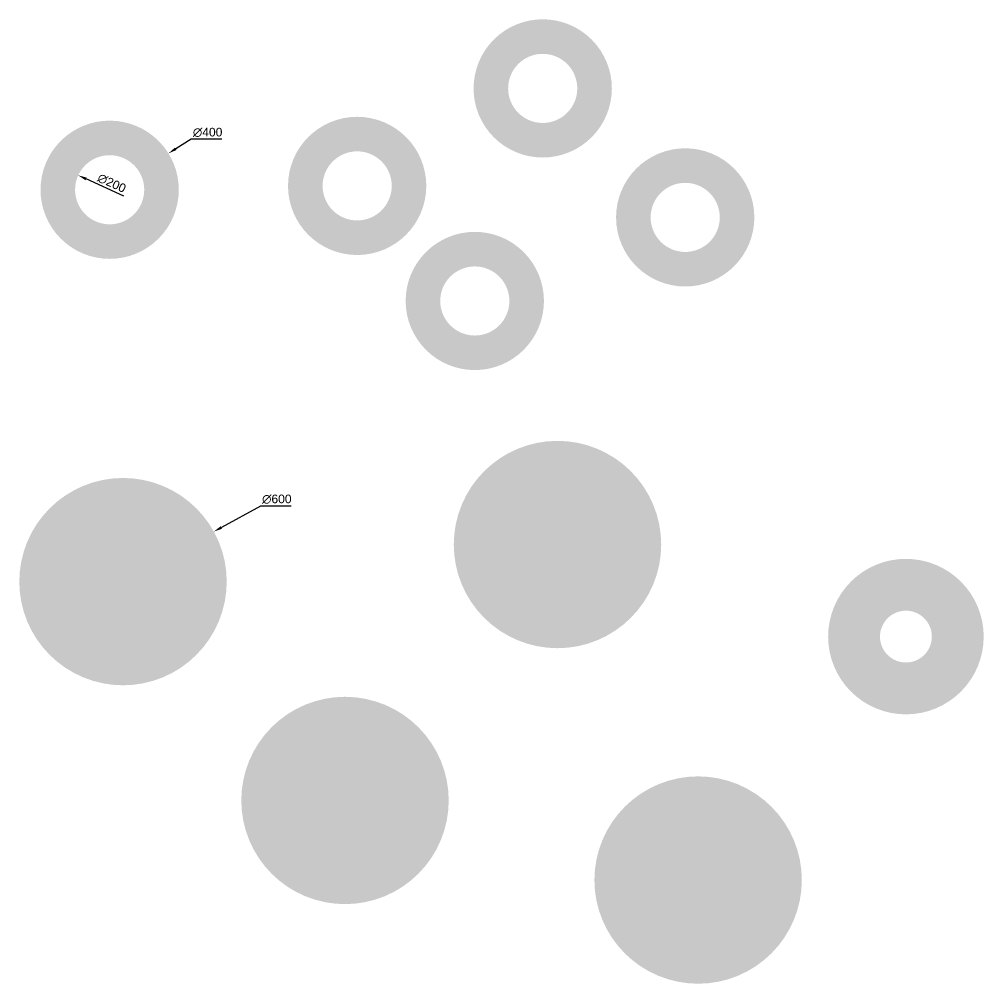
# Model space of a CAD drawing. Header units: centimetres. Extents: x 97323 to 265699, y 20741 to 39605.
# Drawn here: x 115777 to 118567, y 33430 to 36221 of the extents above; entities that cross this region are included whole.
import ezdxf

# ---------------------------------------------------------------- set-up
doc = ezdxf.new("R2010")
doc.units = ezdxf.units.CM
doc.header["$LTSCALE"] = 10
doc.header["$PDMODE"] = 35
doc.header["$PDSIZE"] = 30
for name, color, linetype, lineweight in [('01-FORT-3', 30, 'Continuous', 40), ('01-FORT-5', 133, 'Continuous', 25), ('085-COTATION', 140, 'Continuous', 5)]:
    doc.layers.add(name, color=color, linetype=linetype, lineweight=lineweight)
doc.styles.add('ARIAL-SD', font='arial.ttf')
doc.dimstyles.new('ISO-25-SD', dxfattribs={"dimscale": 10, "dimtxt": 2.5, "dimasz": 2.5, "dimexe": 1.25, "dimexo": 0.625, "dimtad": 1, "dimtoh": 1, "dimtxsty": 'ARIAL-SD', "dimcen": 0, "dimadec": 0, "dimazin": 0, "dimtfac": 1, "dimtofl": 0, "dimtmove": 0, "dimatfit": 3, "dimfxl": 1, "dimarcsym": 0})

# ---------------------------------------------------------------- blocks, each defined once
blk = doc.blocks.new('*D1')
at = {"layer": '085-COTATION', "color": 0, "lineweight": -2, "transparency": 16777216}
blk.add_line((116079.1, 35708.8), (115970.2, 35758.9), dxfattribs=at)
at = {"layer": '085-COTATION', "color": 0, "transparency": 16777216}
blk.add_solid([(115972, 35762.7), (115968.5, 35755.1), (115947.5, 35769.3)], dxfattribs=at)
at = {"layer": 'Defpoints', "color": 0, "transparency": 16777216}
for p in [(115947.5, 35769.3), (116129.2, 35685.8)]:
    blk.add_point(p, dxfattribs=at)
at = {"layer": '085-COTATION', "color": 0, "transparency": 16777216, "insert": (116044.3, 35746.6), "char_height": 25, "attachment_point": 5, "rotation": 335.3189, "style": 'ARIAL-SD'}
blk.add_mtext('∅200', dxfattribs=at)
blk = doc.blocks.new('*D2')
at = {"layer": '085-COTATION', "color": 0, "lineweight": -2, "transparency": 16777216}
for p, q in [((116274.4, 35873.8), (116229.6, 35846.1)), ((116363, 35873.8), (116274.4, 35873.8))]:
    blk.add_line(p, q, dxfattribs=at)
at = {"layer": '085-COTATION', "color": 0, "transparency": 16777216}
blk.add_solid([(116227.4, 35849.6), (116231.8, 35842.6), (116208.4, 35832.9)], dxfattribs=at)
at = {"layer": 'Defpoints', "color": 0, "transparency": 16777216}
for p in [(116208.4, 35832.9), (115868.4, 35622.2)]:
    blk.add_point(p, dxfattribs=at)
at = {"layer": '085-COTATION', "color": 0, "transparency": 16777216, "insert": (116321.8, 35893.5), "char_height": 25, "attachment_point": 5, "style": 'ARIAL-SD'}
blk.add_mtext('∅400', dxfattribs=at)
blk = doc.blocks.new('*D51')
at = {"layer": '085-COTATION', "color": 0, "lineweight": -2, "transparency": 16777216}
for p, q in [((116474.4, 34812.4), (116361.7, 34750.3)), ((116563, 34812.4), (116474.4, 34812.4))]:
    blk.add_line(p, q, dxfattribs=at)
at = {"layer": '085-COTATION', "color": 0, "transparency": 16777216}
blk.add_solid([(116359.7, 34754), (116363.7, 34746.7), (116339.8, 34738.3)], dxfattribs=at)
at = {"layer": 'Defpoints', "color": 0, "transparency": 16777216}
for p in [(116339.8, 34738.3), (115814.2, 34448.9)]:
    blk.add_point(p, dxfattribs=at)
at = {"layer": '085-COTATION', "color": 0, "transparency": 16777216, "insert": (116521.9, 34832.1), "char_height": 25, "attachment_point": 5, "style": 'ARIAL-SD'}
blk.add_mtext('∅600', dxfattribs=at)

msp = doc.modelspace()

# ---------------------------------------------------------------- linework, layer by layer
at = {"layer": '01-FORT-3'}
for points, const_width in [([(117140.999, 36020.878, 1), (117440.999, 36020.878, 1)], 100), ([(116604.294, 35738.715, 1), (116904.294, 35738.715, 1)], 100), ([(117553.174, 35647.581, 1), (117853.174, 35647.581, 1)], 100), ([(116944.558, 35405.726, 1), (117244.558, 35405.726, 1)], 100), ([(117183.755, 34700.926, 1), (117483.755, 34700.926, 1)], 300), ([(118191.577, 34434.49, 1), (118491.577, 34434.49, 1)], 150), ([(116569.12, 33960.325, 1), (116869.12, 33960.325, 1)], 300), ([(117590.5, 33730.016, 1), (117890.5, 33730.016, 1)], 300)]:
    msp.add_lwpolyline(points, format="xyb", close=True, dxfattribs=dict(at, const_width=const_width))
at = {"layer": '01-FORT-5'}
for points, const_width in [([(115888.378, 35727.57, 1), (116188.378, 35727.57, 1)], 100), ([(115927.001, 34593.565, 1), (116227.001, 34593.565, 1)], 300)]:
    msp.add_lwpolyline(points, format="xyb", close=True, dxfattribs=dict(at, const_width=const_width))

# ---------------------------------------------------------------- dimensions: what is measured, and where the dimension line sits
at = {"layer": '085-COTATION'}
for p1, p2, picture, middle in [((115868.382, 35622.208), (116208.375, 35832.932), '*D2', (116321.792, 35873.834)), ((116129.243, 35685.814), (115947.514, 35769.327), '*D1', (116036.039, 35728.646)), ((115814.205, 34448.864), (116339.797, 34738.266), '*D51', (116521.851, 34812.396))]:
    dim = msp.add_diameter_dim_2p(p1=p1, p2=p2, dimstyle='ISO-25-SD', dxfattribs=at)
    dim.commit()
    dim.dimension.update_dxf_attribs({"geometry": picture, "text_midpoint": middle, "dimtype": 163})

doc.saveas('drawing.dxf')
